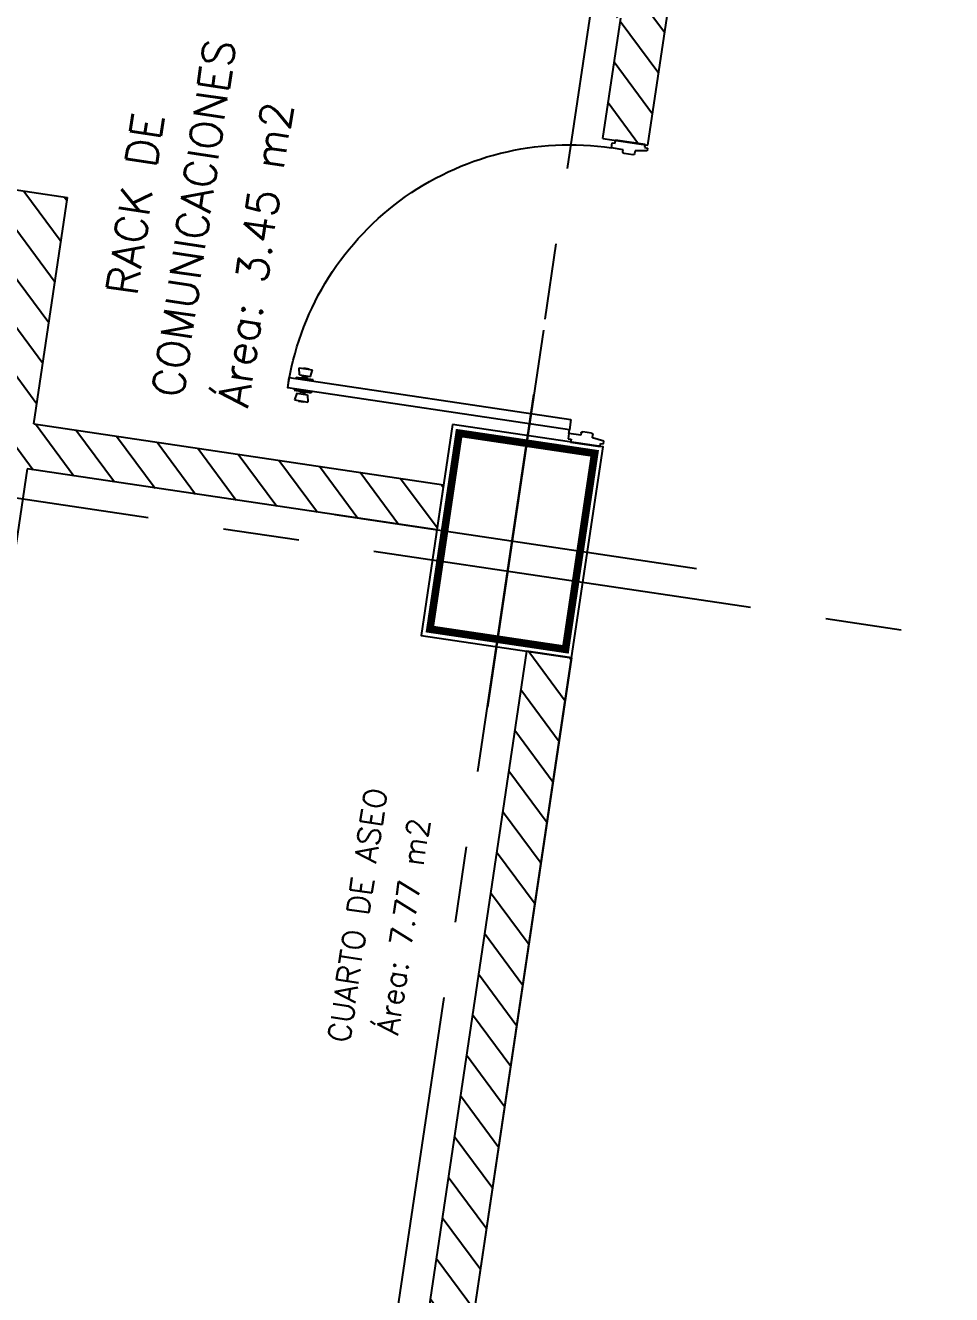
# Model space of a CAD drawing. Header units: millimetres. Extents: x 338 to 506, y 179 to 335.
# Drawn here: x 398.3 to 401.341, y 225.786 to 229.95 of the extents above; entities that cross this region are included whole.
import ezdxf

# ---------------------------------------------------------------- set-up
doc = ezdxf.new("R2010")
doc.units = ezdxf.units.MM
doc.linetypes.add('CENTER', pattern=[2, 1.25, -0.25, 0.25, -0.25])
doc.linetypes.add('DASHED2', pattern=[0.375, 0.25, -0.125])
for name, color, linetype in [('COLUMNAS', 252, 'Continuous'), ('CUBIERTA', 254, 'Continuous'), ('EJES-COLUMNAS', 3, 'CENTER'), ('EJES_DE_COLUMNA', 255, 'DASHED2'), ('MUROS', 32, 'Continuous'), ('PUERTAS', 5, 'Continuous'), ('TEXTOS', 7, 'Continuous')]:
    doc.layers.add(name, color=color, linetype=linetype)
doc.styles.add('NOTAS', font='simplex.shx')

# ---------------------------------------------------------------- blocks, each defined once
blk = doc.blocks.new('*X361')
at = {"color": 0}
for p, q in [((2939.9593, 1975.5846), (2939.9363, 1975.5617)), ((2940.094, 1975.5846), (2939.944, 1975.4346)), ((2940.2287, 1975.5846), (2940.1128, 1975.4688)), ((2940.3634, 1975.5846), (2940.2475, 1975.4688)), ((2940.4981, 1975.5846), (2940.3674, 1975.4539)), ((2940.6328, 1975.5846), (2940.4828, 1975.4346)), ((2940.7675, 1975.5846), (2940.5363, 1975.3534)), ((2940.9022, 1975.5846), (2940.7522, 1975.4346)), ((2941.0369, 1975.5846), (2940.8869, 1975.4346)), ((2941.1716, 1975.5846), (2941.0216, 1975.4346)), ((2941.3063, 1975.5846), (2941.1563, 1975.4346)), ((2941.441, 1975.5846), (2941.291, 1975.4346)), ((2941.5757, 1975.5846), (2941.4257, 1975.4346)), ((2941.6863, 1975.5605), (2941.5363, 1975.4105)), ((2940.1078, 1975.4638), (2940.0787, 1975.4346)), ((2940.2134, 1975.4346), (2940.1078, 1975.3291)), ((2940.3481, 1975.4346), (2940.2322, 1975.3188)), ((2941.6863, 1975.4258), (2941.5363, 1975.2758)), ((2940.6863, 1975.3687), (2940.5363, 1975.2187)), ((2940.3674, 1975.3192), (2940.367, 1975.3188)), ((2941.6863, 1975.2911), (2941.5363, 1975.1411)), ((2940.6863, 1975.234), (2940.5363, 1975.084)), ((2941.6863, 1975.1564), (2941.5363, 1975.0064)), ((2940.6863, 1975.0993), (2940.5363, 1974.9493)), ((2941.6863, 1975.0217), (2941.5363, 1974.8717)), ((2940.6863, 1974.9646), (2940.4063, 1974.6846)), ((2941.6863, 1974.887), (2941.5363, 1974.737)), ((2940.0175, 1974.8346), (2939.9363, 1974.7534)), ((2940.1522, 1974.8346), (2940.0022, 1974.6846)), ((2940.2869, 1974.8346), (2940.1369, 1974.6846)), ((2940.4216, 1974.8346), (2940.2716, 1974.6846)), ((2940.6863, 1974.8299), (2940.541, 1974.6846)), ((2941.6863, 1974.7523), (2941.5363, 1974.6023)), ((2940.6863, 1974.6952), (2940.6757, 1974.6846)), ((2941.6863, 1974.6176), (2941.5363, 1974.4676)), ((2941.6863, 1974.4829), (2941.5363, 1974.3329)), ((2941.6863, 1974.3482), (2941.5363, 1974.1982)), ((2941.6863, 1974.2135), (2941.5363, 1974.0635)), ((2941.6863, 1974.0788), (2941.5363, 1973.9288)), ((2941.6863, 1973.9441), (2941.5363, 1973.7941)), ((2941.6863, 1973.8094), (2941.5363, 1973.6594)), ((2941.6863, 1973.6747), (2941.5363, 1973.5247)), ((2941.6863, 1973.5399), (2941.5363, 1973.3899)), ((2941.6863, 1973.4052), (2941.5363, 1973.2552)), ((2941.6863, 1973.2705), (2941.5363, 1973.1205)), ((2941.6863, 1973.1358), (2941.5363, 1972.9858)), ((2941.6863, 1973.0011), (2941.5105, 1972.8253)), ((2941.2564, 1972.9753), (2941.1374, 1972.8563)), ((2941.3911, 1972.9753), (2941.2411, 1972.8253)), ((2941.5258, 1972.9753), (2941.3758, 1972.8253)), ((2941.6863, 1972.8664), (2941.6452, 1972.8253))]:
    blk.add_line(p, q, dxfattribs=at)
blk = doc.blocks.new('*U234')
at = {"layer": 'PUERTAS'}
for p, q in [((0.0275, 0.05), (0.0375, 0.05)), ((0.0275, -0.05), (0.0275, 0.05)), ((0.0275, 0.05), (0.0275, -0.05)), ((0.0375, 0.05), (0.0375, 0.06)), ((0.0375, 0.06), (0.0475, 0.06)), ((0.0475, 0.06), (0.0525, 0.02)), ((1.0298, 0.06), (1.0248, 0.02)), ((1.0398, 0.06), (1.0298, 0.06)), ((1.0398, 0.05), (1.0398, 0.06)), ((1.0498, 0.05), (1.0398, 0.05)), ((1.0498, -0.05), (1.0498, 0.05)), ((1.0498, 0.05), (1.0498, -0.05)), ((0.0525, 0.02), (0.0625, 0.02)), ((0.0675, 0.015), (0.0675, -0.015)), ((1.0098, 0.015), (1.0098, -0.015)), ((1.0248, 0.02), (1.0148, 0.02)), ((0.0625, -0.02), (0.055, -0.02)), ((0.055, -0.02), (0.055, -0.06)), ((1.0148, -0.02), (1.0223, -0.02)), ((1.0223, -0.02), (1.0223, -0.06)), ((0.0375, -0.05), (0.0275, -0.05)), ((0.0375, -0.06), (0.0375, -0.05)), ((0.055, -0.06), (0.0375, -0.06)), ((0.055, -0.06), (0.0675, -0.06)), ((1.0223, -0.06), (1.0398, -0.06)), ((1.0398, -0.06), (1.0398, -0.05)), ((1.0398, -0.05), (1.0498, -0.05)), ((0.0627, -0.9922), (0.0626, -0.935)), ((0.0675, -0.935), (0.0626, -0.935)), ((0.0676, -0.9922), (0.0675, -0.935)), ((0.1024, -0.9922), (0.1026, -0.935)), ((0.1026, -0.935), (0.1075, -0.935)), ((0.1073, -0.9922), (0.1075, -0.935)), ((0.0305, -0.9545), (0.0288, -0.9545)), ((0.0288, -0.9728), (0.0288, -0.9545)), ((0.0306, -0.9728), (0.0288, -0.9728)), ((0.0537, -0.9453), (0.0305, -0.9412)), ((0.0306, -0.9862), (0.0305, -0.9412)), ((0.0538, -0.982), (0.0537, -0.9453)), ((0.0591, -0.9566), (0.0537, -0.9567)), ((0.0591, -0.9705), (0.0538, -0.9706)), ((0.0591, -0.9555), (0.0591, -0.9716)), ((0.111, -0.9555), (0.1109, -0.9716)), ((0.1109, -0.9705), (0.1163, -0.9706)), ((0.111, -0.9566), (0.1163, -0.9567)), ((0.1163, -0.982), (0.1164, -0.9453)), ((0.1164, -0.9453), (0.1396, -0.9412)), ((0.1395, -0.9862), (0.1396, -0.9412)), ((0.1395, -0.9728), (0.1412, -0.9728)), ((0.1396, -0.9545), (0.1413, -0.9545)), ((0.1412, -0.9728), (0.1413, -0.9545)), ((0.0538, -0.982), (0.0306, -0.9862)), ((0.0676, -0.9922), (0.0627, -0.9922)), ((0.1024, -0.9922), (0.1073, -0.9922)), ((0.1163, -0.982), (0.1395, -0.9862))]:
    blk.add_line(p, q, dxfattribs=at)
blk.add_lwpolyline([(0.1025, -0.06), (0.0675, -0.06), (0.0675, -1.0148), (0.1025, -1.0148)], close=True, dxfattribs=at)
for centre, radius, start, end in [((0.0625, 0.015), 0.005, 0, 90), ((1.0148, 0.015), 0.005, 90, 180), ((0.0625, -0.015), 0.005, 270, 0), ((1.0148, -0.015), 0.005, 180, 270), ((0.0681, -0.0606), 0.9541, 269.9611, 0.0389), ((0.0594, -0.9523), 0.00329, 264.9921, 9.9588), ((0.0595, -0.9749), 0.00329, 350.32, 95.2867), ((0.1106, -0.9749), 0.00329, 84.7133, 189.68), ((0.1107, -0.9523), 0.00329, 170.0412, 275.0079)]:
    blk.add_arc(centre, radius, start, end, dxfattribs=at)
blk = doc.blocks.new('*X552')
at = {"color": 0}
for p, q in [((2936.4806, 1972.9753), (2936.3765, 1972.8712)), ((2936.6153, 1972.9753), (2936.4653, 1972.8253)), ((2936.75, 1972.9753), (2936.6, 1972.8253)), ((2936.8847, 1972.9753), (2936.7347, 1972.8253)), ((2937.0195, 1972.9753), (2936.8695, 1972.8253)), ((2937.1542, 1972.9753), (2937.0042, 1972.8253)), ((2937.2889, 1972.9753), (2937.1389, 1972.8253)), ((2937.4236, 1972.9753), (2937.2736, 1972.8253)), ((2937.5583, 1972.9753), (2937.4083, 1972.8253)), ((2937.693, 1972.9753), (2937.543, 1972.8253)), ((2937.8277, 1972.9753), (2937.6777, 1972.8253)), ((2937.9624, 1972.9753), (2937.8124, 1972.8253)), ((2938.0971, 1972.9753), (2937.9471, 1972.8253)), ((2938.2318, 1972.9753), (2938.0818, 1972.8253)), ((2938.3665, 1972.9753), (2938.2165, 1972.8253)), ((2938.5012, 1972.9753), (2938.3512, 1972.8253)), ((2938.6359, 1972.9753), (2938.4859, 1972.8253)), ((2938.7706, 1972.9753), (2938.6206, 1972.8253)), ((2938.9053, 1972.9753), (2938.7553, 1972.8253)), ((2939.04, 1972.9753), (2938.89, 1972.8253)), ((2939.1747, 1972.9753), (2939.0247, 1972.8253)), ((2939.3094, 1972.9753), (2939.1594, 1972.8253)), ((2939.4363, 1972.9675), (2939.2941, 1972.8253)), ((2939.4363, 1972.8328), (2939.4288, 1972.8253))]:
    blk.add_line(p, q, dxfattribs=at)
blk = doc.blocks.new('*U556')
at = {"layer": 'TEXTOS', "color": 5, "style": 'NOTAS'}
for s, height, p in [('RACK DE', 0.10222, (2940.3977, 1974.4114)), ('COMUNICACIONES', 0.102223, (2940.0891, 1974.2138)), ('Área: 3.45 m2', 0.102223, (2940.0891, 1973.9966))]:
    blk.add_text(s, height=height, dxfattribs=at).set_placement(p)
blk = doc.blocks.new('*U566')
at = {"layer": 'TEXTOS', "color": 5, "style": 'NOTAS'}
for s, p in [('CUARTO DE ASEO', (2938.0769, 1973.3606)), (' Área: 7.77 m2', (2938.0769, 1973.2066))]:
    blk.add_text(s, height=0.072513, dxfattribs=at).set_placement(p)
blk = doc.blocks.new('*X571')
at = {"color": 0}
for p, q in [((2939.9363, 1974.8146), (2939.7863, 1974.6646)), ((2939.9363, 1974.6799), (2939.7863, 1974.5299)), ((2939.9363, 1974.5451), (2939.7863, 1974.3951)), ((2939.9363, 1974.4104), (2939.7863, 1974.2604)), ((2939.9363, 1974.2757), (2939.7863, 1974.1257)), ((2939.9363, 1974.141), (2939.7863, 1973.991)), ((2939.9363, 1974.0063), (2939.7863, 1973.8563)), ((2939.9363, 1973.8716), (2939.7863, 1973.7216)), ((2939.9363, 1973.7369), (2939.7863, 1973.5869)), ((2939.9363, 1973.6022), (2939.7863, 1973.4522)), ((2939.9363, 1973.4675), (2939.7941, 1973.3253)), ((2939.9363, 1973.3328), (2939.9288, 1973.3253))]:
    blk.add_line(p, q, dxfattribs=at)
blk = doc.blocks.new('BAÑOS_PUBLICOS_PISO_1')
at = {"layer": 'MUROS'}
for p, q in [((2940.6863, 1975.43463), (2940.6863, 1974.68463)), ((2940.6863, 1975.43463), (2940.6863, 1974.68463)), ((2939.7863, 1974.68463), (2939.0363, 1974.68463)), ((2939.7863, 1973.32534), (2939.7863, 1974.68463)), ((2939.7863, 1973.32534), (2939.7863, 1974.68463)), ((2939.9363, 1974.68463), (2940.6863, 1974.68463)), ((2939.9363, 1974.68463), (2940.6863, 1974.68463)), ((2939.9363, 1974.68463), (2939.9363, 1973.32534)), ((2939.9363, 1974.68463), (2939.9363, 1973.32534)), ((2939.9363, 1973.32534), (2939.7863, 1973.32534)), ((2939.9363, 1973.32534), (2939.7863, 1973.32534)), ((2939.4363, 1972.97534), (2936.3763, 1972.97534)), ((2939.4363, 1972.97534), (2936.3763, 1972.97534)), ((2939.4363, 1972.97534), (2936.3763, 1972.97534)), ((2939.4363, 1972.97534), (2936.3763, 1972.97534)), ((2939.4363, 1972.82534), (2939.4363, 1972.97534)), ((2939.4363, 1972.82534), (2939.4363, 1972.97534)), ((2939.4363, 1972.82534), (2939.4363, 1972.97534)), ((2941.13739, 1972.97534), (2941.13739, 1972.82534)), ((2941.13739, 1972.97534), (2941.5363, 1972.97534)), ((2936.3763, 1972.82534), (2939.4363, 1972.82535)), ((2936.3763, 1972.82534), (2939.4363, 1972.82534)), ((2941.13739, 1972.82534), (2941.6863, 1972.82534))]:
    blk.add_line(p, q, dxfattribs=at)
for name in ['*U556', '*U566']:
    blk.add_blockref(name, (0, 0))
at = {"layer": 'MUROS', "linetype": 'Continuous'}
for name in ['*X571', '*X361', '*X552']:
    blk.add_blockref(name, (0, 0), dxfattribs=at)
at = {"layer": 'PUERTAS', "xscale": -0.9792970853331232, "yscale": 0.9792970853331232, "zscale": 0.9792970853331232, "rotation": 180}
blk.add_blockref('*U234', (2940.10937, 1972.88409), dxfattribs=at)
blk = doc.blocks.new('EJES_ESTRUCTURALES')
at = {"layer": 'EJES_DE_COLUMNA', "color": 9, "linetype": 'CENTER'}
for p, q in [((678.14128, 131.2663), (678.14128, 199.7363)), ((661.47768, 188.07297), (759.37077, 188.07297))]:
    blk.add_line(p, q, dxfattribs=at)
blk = doc.blocks.new('COLUMNAS')
at = {"layer": 'COLUMNAS', "color": 6}
blk.add_lwpolyline([(-599.6912, 212.156), (-600.3912, 212.156), (-600.3912, 211.656), (-599.6912, 211.656), (-599.6912, 212.156)], dxfattribs=at)
at = {"layer": 'COLUMNAS', "color": 6, "const_width": 0.025}
blk.add_lwpolyline([(-600.3662, 211.6801), (-599.7162, 211.6801), (-599.7162, 212.1301), (-600.3662, 212.1301)], close=True, dxfattribs=at)
at = {"layer": 'EJES-COLUMNAS'}
for p, q in [((-600.0412, 211.2938), (-600.0412, 212.4938)), ((-600.0412, 211.2938), (-600.0412, 212.4938)), ((-599.3412, 211.906), (-600.7412, 211.906))]:
    blk.add_line(p, q, dxfattribs=at)
blk = doc.blocks.new('A$C7152A42C')
at = {"color": 18}
blk.add_blockref('BAÑOS_PUBLICOS_PISO_1', (-2892.7659, -1880.28762), dxfattribs=at)
at = {"layer": 'CUBIERTA'}
blk.add_blockref('COLUMNAS', (647.06158, -119.11823), dxfattribs=at)
at = {"layer": 'EJES_DE_COLUMNA'}
blk.add_blockref('EJES_ESTRUCTURALES', (-631.22088, -95.28525), dxfattribs=at)

msp = doc.modelspace()

# ---------------------------------------------------------------- block references
at = {"layer": 'MUROS', "color": 32, "rotation": 81.53046525965426}
msp.add_blockref('A$C7152A42C', (484.7482, 168.0844), dxfattribs=at)

doc.saveas('drawing.dxf')
